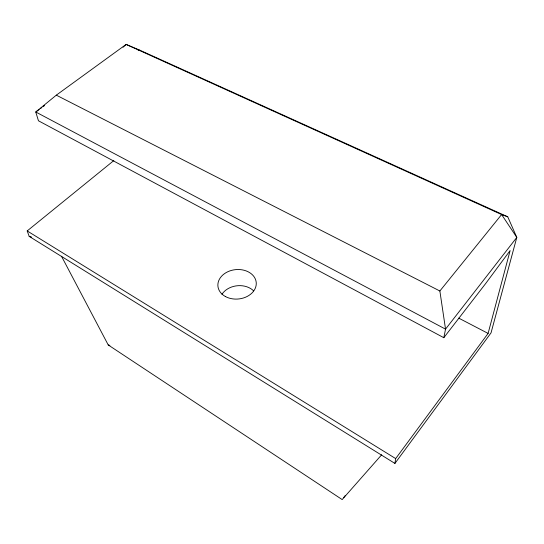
<?xml version="1.0" encoding="UTF-8"?>
<svg xmlns="http://www.w3.org/2000/svg" width="544" height="544" viewBox="0 0 544 544"><rect width="100%" height="100%" fill="white"/><g stroke="black" fill="none" stroke-linecap="round" stroke-linejoin="round"><path stroke-width="0.82" d="M394.917 463.427L395.678 458.592L488.104 333.411L510.136 250.532L485.608 283.614L443.816 337.702L38.447 120.775L35.761 111.989L56.304 95.159L126.133 44.418L139.801 50.177L507.749 216.798L516.8 237.415L491.028 332.88L394.917 463.427L29.179 236.361L27.2 230.928L113.812 160.582M443.816 337.702L445.536 329.14L439.865 290.999L501.609 214.554L507.749 216.798M343.706 497.563L345.229 495.536M381.67 454.777L342.176 499.582L108.229 344.964L61.492 256.244M123.08 47.233L126.133 44.418L501.609 214.554L516.8 237.415L445.536 329.14L35.761 111.989L39.175 109.5M40.535 108.508L41.902 107.515M43.268 106.522L44.628 105.529M138.169 50.368L139.801 50.177M108.229 344.964L109.868 345.372M29.179 236.361L31.613 237.096M56.304 95.159L439.865 290.999M458.721 318.124L488.104 333.411M27.2 230.928L395.678 458.592M221.959 294.304A18.816 14.647 -5.7 0 1 253.62 290.85M225.338 296.487A19.244 14.749 -5.7 0 0 256.102 285.498A19.244 14.749 -5.7 0 0 229.779 270.932A19.244 14.749 -5.7 0 0 225.338 296.487"/></g></svg>
